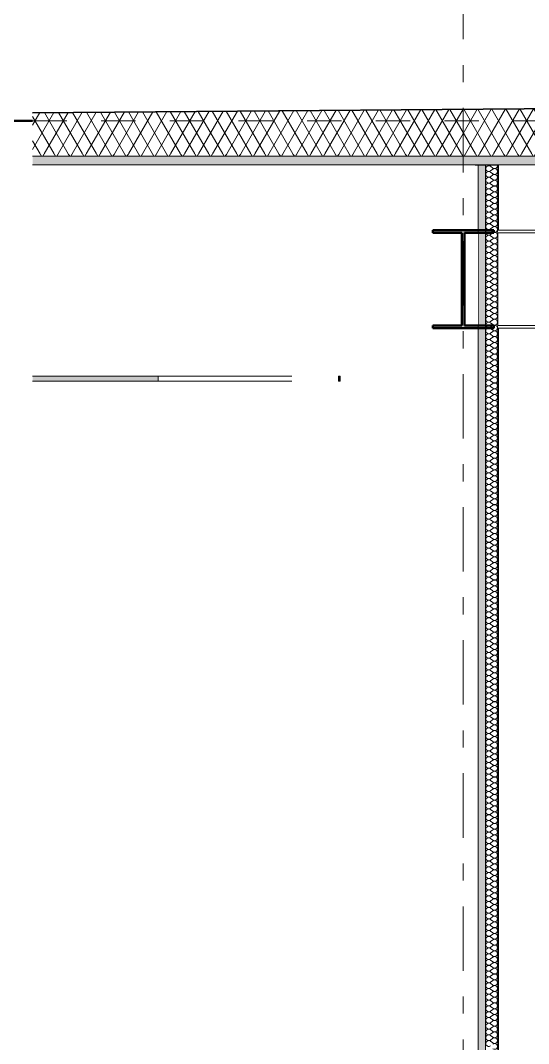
# Model space of a CAD drawing. Header units: millimetres. Extents: x -46868 to 156519, y -87156 to 18123.
# Drawn here: x 120285 to 122374, y -74298 to -70094 of the extents above; entities that cross this region are included whole.
import ezdxf
from ezdxf.enums import TextEntityAlignment as Align

# ---------------------------------------------------------------- set-up
doc = ezdxf.new("R2010")
doc.units = ezdxf.units.MM
doc.header["$MEASUREMENT"] = 0
for name, pattern in [('Dashed', [2822.222233, 1411.111116, -1411.111116]), ('Double Dashed', [546.805537, 264.583325, -105.833328, 70.555556, -105.833328]), ('Wipeout_Contour', [1000, 0, -1000])]:
    doc.linetypes.add(name, pattern=pattern)
for name, color, linetype, lineweight, true_color in [('0_Pen_No__105', 7, 'Continuous', 15, 0xa6a6a6), ('0_Pen_No__25', 7, 'Continuous', 50, 0x2a2a2a), ('A-20-M_Roof_Pen_No__53', 7, 'Continuous', 35, 0x444444), ('BEAM.IFC Import_Pen_No__104', 7, 'Continuous', 15, 0xa6a6a6), ('BEAM.IFC Import_Pen_No__24', 7, 'Continuous', 50, 0x2a2a2a), ('New_A-15-MG_Structural_Grid_Phase_2_Pen_No__222', 7, 'Continuous', 13, 0x65af33), ('New_A-20-M_Ceiling_Pen_No__107', 7, 'Continuous', 15, 0xa6a6a6), ('New_A-20-M_Roof_Pen_No__149', 7, 'Continuous', 0, 0x2a2a2a), ('New_A-20-M_Roof_Pen_No__81', 7, 'Continuous', 20, 0x6a6a6a), ('New_A-25-M_Wall_Int_Pen_No__107', 7, 'Continuous', 15, 0xa6a6a6), ('New_A-25-M_Wall_Int_Pen_No__81', 7, 'Continuous', 20, 0x6a6a6a)]:
    doc.layers.add(name, color=color, linetype=linetype, lineweight=lineweight, true_color=true_color)
for name, color, linetype, lineweight in [('0_Pen_No__85', 8, 'Continuous', 20), ('A-20-M_Roof_Pen_No__85', 8, 'Continuous', 20), ('BEAM.IFC Import_Pen_No__4', 7, 'Continuous', 20), ('New_A-20-M_Ceiling_Pen_No__1', 7, 'Continuous', 13), ('New_A-20-M_Ceiling_Pen_No__89', 8, 'Continuous', 20), ('New_A-20-M_Roof_Pen_No__4', 7, 'Continuous', 20), ('New_A-20-M_Roof_Pen_No__85', 8, 'Continuous', 20), ('New_A-25-M_Wall_Int_Pen_No__1', 7, 'Continuous', 13), ('New_A-25-M_Wall_Int_Pen_No__150', 7, 'Continuous', 0), ('New_A-25-M_Wall_Int_Pen_No__87', 8, 'Continuous', 20)]:
    doc.layers.add(name, color=color, linetype=linetype, lineweight=lineweight)
for name, color, linetype in [('A-20-M_Roof', 7, 'Continuous'), ('BEAM.IFC Import', 7, 'Continuous'), ('New_A-15-MG_Structural_Grid_Phase_2', 7, 'Continuous'), ('New_A-20-M_Ceiling', 7, 'Continuous'), ('New_A-20-M_Roof', 7, 'Continuous'), ('New_A-25-M_Wall_Int', 7, 'Continuous')]:
    doc.layers.add(name, color=color, linetype=linetype)
doc.styles.add('GENERATED_STYLE_1', font='')
doc.styles.get('GENERATED_STYLE_1').set_extended_font_data('Swis721 BT')
doc.dimstyles.new('GENERATED_STYLE__8', dxfattribs={"dimtxt": 0.18, "dimasz": 182.4, "dimexe": 0.18, "dimexo": 0.0625, "dimgap": 0.09, "dimtad": 0, "dimtih": 1, "dimtoh": 1, "dimdec": 4, "dimzin": 0, "dimdsep": 46, "dimcen": 0.09, "dimadec": 0, "dimazin": 0, "dimtfac": 1, "dimtdec": 4, "dimtmove": 0, "dimatfit": 3, "dimldrblk": 'ARROWHEAD_5', "dimfxl": 1, "dimtolj": 1, "dimtzin": 0, "dimarcsym": 0})
pattern_1 = [(60, (84174.417, -82656.037), (-43.30127, 25), []), (120, (84174.417, -82656.037), (43.30127, 25), [])]

# ---------------------------------------------------------------- blocks, each defined once
blk = doc.blocks.new('*X29', base_point=(84174.4, -82656))
at = {"layer": 'New_A-25-M_Wall_Int_Pen_No__150', "linetype": 'Continuous'}
for p, q in [((122218.1, -70688), (122217.7, -70688.3)), ((122227.2, -70700.2), (122217.7, -70693)), ((122227.2, -70704.9), (122217.7, -70712.1)), ((122227.2, -70724), (122217.7, -70716.8)), ((122227.2, -70728.7), (122217.7, -70735.9)), ((122227.2, -70747.8), (122217.7, -70740.7)), ((122227.2, -70752.6), (122217.7, -70759.7)), ((122227.2, -70771.6), (122217.7, -70764.5)), ((122227.2, -70776.4), (122217.7, -70783.5)), ((122227.2, -70795.4), (122217.7, -70788.3)), ((122227.2, -70800.2), (122217.7, -70807.3)), ((122227.2, -70819.2), (122217.7, -70812.1)), ((122227.2, -70824), (122217.7, -70831.1)), ((122227.2, -70843), (122217.7, -70835.9)), ((122227.2, -70847.8), (122217.7, -70854.9)), ((122227.2, -70866.9), (122217.7, -70859.7)), ((122227.2, -70871.6), (122217.7, -70878.8)), ((122227.2, -70890.7), (122217.7, -70883.5)), ((122227.2, -70895.4), (122217.7, -70902.6)), ((122227.2, -70914.5), (122217.7, -70907.3)), ((122227.2, -70919.2), (122217.7, -70926.4)), ((122227.2, -70938.3), (122217.7, -70931.1)), ((122227.2, -70943.1), (122217.7, -70950.2)), ((122227.2, -70962.1), (122217.7, -70955)), ((122227.2, -70966.9), (122217.7, -70974)), ((122227.2, -70985.9), (122217.7, -70978.8)), ((122227.2, -70990.7), (122217.7, -70997.8)), ((122227.2, -71009.7), (122217.7, -71002.6)), ((122227.2, -71014.5), (122217.7, -71021.6)), ((122227.2, -71033.5), (122217.7, -71026.4)), ((122227.2, -71038.3), (122217.7, -71045.4)), ((122227.2, -71057.3), (122217.7, -71050.2)), ((122227.2, -71062.1), (122217.7, -71069.3)), ((122227.2, -71081.2), (122217.7, -71074)), ((122227.2, -71085.9), (122217.7, -71093.1)), ((122227.2, -71105), (122217.7, -71097.8)), ((122227.2, -71109.7), (122217.7, -71116.9)), ((122227.2, -71128.8), (122217.7, -71121.6)), ((122227.2, -71133.5), (122217.7, -71140.7)), ((122227.2, -71152.6), (122217.7, -71145.5)), ((122227.2, -71157.4), (122217.7, -71164.5)), ((122227.2, -71176.4), (122217.7, -71169.3)), ((122227.2, -71181.2), (122217.7, -71188.3)), ((122227.2, -71200.2), (122217.7, -71193.1)), ((122227.2, -71205), (122217.7, -71212.1)), ((122227.2, -71224), (122217.7, -71216.9)), ((122227.2, -71228.8), (122217.7, -71235.9)), ((122227.2, -71247.8), (122217.7, -71240.7)), ((122227.2, -71252.6), (122217.7, -71259.7)), ((122227.2, -71271.7), (122217.7, -71264.5)), ((122227.2, -71276.4), (122217.7, -71283.6)), ((122227.2, -71295.5), (122217.7, -71288.3)), ((122227.2, -71300.2), (122217.7, -71307.4)), ((122227.2, -71319.3), (122217.7, -71312.1)), ((122227.2, -71324), (122217.7, -71331.2)), ((122227.2, -71343.1), (122217.7, -71335.9)), ((122227.2, -71347.9), (122217.7, -71355)), ((122227.2, -71366.9), (122217.7, -71359.8)), ((122227.2, -71371.7), (122217.7, -71378.8)), ((122227.2, -71390.7), (122217.7, -71383.6)), ((122227.2, -71395.5), (122217.7, -71402.6)), ((122227.2, -71414.5), (122217.7, -71407.4)), ((122227.2, -71419.3), (122217.7, -71426.4)), ((122227.2, -71438.3), (122217.7, -71431.2)), ((122227.2, -71443.1), (122217.7, -71450.2)), ((122227.2, -71462.1), (122217.7, -71455)), ((122227.2, -71466.9), (122217.7, -71474.1)), ((122227.2, -71486), (122217.7, -71478.8)), ((122227.2, -71490.7), (122217.7, -71497.9)), ((122227.2, -71509.8), (122217.7, -71502.6)), ((122227.2, -71514.5), (122217.7, -71521.7)), ((122227.2, -71533.6), (122217.7, -71526.4)), ((122227.2, -71538.3), (122217.7, -71545.5)), ((122227.2, -71557.4), (122217.7, -71550.3)), ((122227.2, -71562.2), (122217.7, -71569.3)), ((122227.2, -71581.2), (122217.7, -71574.1)), ((122227.2, -71586), (122217.7, -71593.1)), ((122227.2, -71605), (122217.7, -71597.9)), ((122227.2, -71609.8), (122217.7, -71616.9)), ((122227.2, -71628.8), (122217.7, -71621.7)), ((122227.2, -71633.6), (122217.7, -71640.7)), ((122227.2, -71652.6), (122217.7, -71645.5)), ((122227.2, -71657.4), (122217.7, -71664.5)), ((122227.2, -71676.5), (122217.7, -71669.3)), ((122227.2, -71681.2), (122217.7, -71688.4)), ((122227.2, -71700.3), (122217.7, -71693.1)), ((122227.2, -71705), (122217.7, -71712.2)), ((122227.2, -71724.1), (122217.7, -71716.9)), ((122227.2, -71728.8), (122217.7, -71736)), ((122227.2, -71747.9), (122217.7, -71740.7)), ((122227.2, -71752.7), (122217.7, -71759.8)), ((122227.2, -71771.7), (122217.7, -71764.6)), ((122227.2, -71776.5), (122217.7, -71783.6)), ((122227.2, -71795.5), (122217.7, -71788.4)), ((122227.2, -71800.3), (122217.7, -71807.4)), ((122227.2, -71819.3), (122217.7, -71812.2)), ((122227.2, -71824.1), (122217.7, -71831.2)), ((122227.2, -71843.1), (122217.7, -71836)), ((122227.2, -71847.9), (122217.7, -71855)), ((122227.2, -71866.9), (122217.7, -71859.8)), ((122227.2, -71871.7), (122217.7, -71878.9)), ((122227.2, -71890.8), (122217.7, -71883.6)), ((122227.2, -71895.5), (122217.7, -71902.7)), ((122227.2, -71914.6), (122217.7, -71907.4)), ((122227.2, -71919.3), (122217.7, -71926.5)), ((122227.2, -71938.4), (122217.7, -71931.2)), ((122227.2, -71943.1), (122217.7, -71950.3)), ((122227.2, -71962.2), (122217.7, -71955.1)), ((122227.2, -71967), (122217.7, -71974.1)), ((122227.2, -71986), (122217.7, -71978.9)), ((122227.2, -71990.8), (122217.7, -71997.9)), ((122227.2, -72009.8), (122217.7, -72002.7)), ((122227.2, -72014.6), (122217.7, -72021.7)), ((122227.2, -72033.6), (122217.7, -72026.5)), ((122227.2, -72038.4), (122217.7, -72045.5)), ((122227.2, -72057.4), (122217.7, -72050.3)), ((122227.2, -72062.2), (122217.7, -72069.3)), ((122227.2, -72081.3), (122217.7, -72074.1)), ((122227.2, -72086), (122217.7, -72093.2)), ((122227.2, -72105.1), (122217.7, -72097.9)), ((122227.2, -72109.8), (122217.7, -72117)), ((122227.2, -72128.9), (122217.7, -72121.7)), ((122227.2, -72133.6), (122217.7, -72140.8)), ((122227.2, -72152.7), (122217.7, -72145.5)), ((122227.2, -72157.5), (122217.7, -72164.6)), ((122227.2, -72176.5), (122217.7, -72169.4)), ((122227.2, -72181.3), (122217.7, -72188.4)), ((122227.2, -72200.3), (122217.7, -72193.2)), ((122227.2, -72205.1), (122217.7, -72212.2)), ((122227.2, -72224.1), (122217.7, -72217)), ((122227.2, -72228.9), (122217.7, -72236)), ((122227.2, -72247.9), (122217.7, -72240.8)), ((122227.2, -72252.7), (122217.7, -72259.8)), ((122227.2, -72271.7), (122217.7, -72264.6)), ((122227.2, -72276.5), (122217.7, -72283.7)), ((122227.2, -72295.6), (122217.7, -72288.4)), ((122227.2, -72300.3), (122217.7, -72307.5)), ((122227.2, -72319.4), (122217.7, -72312.2)), ((122227.2, -72324.1), (122217.7, -72331.3)), ((122227.2, -72343.2), (122217.7, -72336)), ((122227.2, -72347.9), (122217.7, -72355.1)), ((122227.2, -72367), (122217.7, -72359.9)), ((122227.2, -72371.8), (122217.7, -72378.9)), ((122227.2, -72390.8), (122217.7, -72383.7)), ((122227.2, -72395.6), (122217.7, -72402.7)), ((122227.2, -72414.6), (122217.7, -72407.5)), ((122227.2, -72419.4), (122217.7, -72426.5)), ((122227.2, -72438.4), (122217.7, -72431.3)), ((122227.2, -72443.2), (122217.7, -72450.3)), ((122227.2, -72462.2), (122217.7, -72455.1)), ((122227.2, -72467), (122217.7, -72474.1)), ((122227.2, -72486.1), (122217.7, -72478.9)), ((122227.2, -72490.8), (122217.7, -72498)), ((122227.2, -72509.9), (122217.7, -72502.7)), ((122227.2, -72514.6), (122217.7, -72521.8)), ((122227.2, -72533.7), (122217.7, -72526.5)), ((122227.2, -72538.4), (122217.7, -72545.6)), ((122227.2, -72557.5), (122217.7, -72550.3)), ((122227.2, -72562.3), (122217.7, -72569.4)), ((122227.2, -72581.3), (122217.7, -72574.2)), ((122227.2, -72586.1), (122217.7, -72593.2)), ((122227.2, -72605.1), (122217.7, -72598)), ((122227.2, -72609.9), (122217.7, -72617)), ((122227.2, -72628.9), (122217.7, -72621.8)), ((122227.2, -72633.7), (122217.7, -72640.8)), ((122227.2, -72652.7), (122217.7, -72645.6)), ((122227.2, -72657.5), (122217.7, -72664.6)), ((122227.2, -72676.5), (122217.7, -72669.4)), ((122227.2, -72681.3), (122217.7, -72688.5)), ((122227.2, -72700.4), (122217.7, -72693.2)), ((122227.2, -72705.1), (122217.7, -72712.3)), ((122227.2, -72724.2), (122217.7, -72717)), ((122227.2, -72728.9), (122217.7, -72736.1)), ((122227.2, -72748), (122217.7, -72740.8)), ((122227.2, -72752.7), (122217.7, -72759.9)), ((122227.2, -72771.8), (122217.7, -72764.6)), ((122227.2, -72776.6), (122217.7, -72783.7)), ((122227.2, -72795.6), (122217.7, -72788.5)), ((122227.2, -72800.4), (122217.7, -72807.5)), ((122227.2, -72819.4), (122217.7, -72812.3)), ((122227.2, -72824.2), (122217.7, -72831.3)), ((122227.2, -72843.2), (122217.7, -72836.1)), ((122227.2, -72848), (122217.7, -72855.1)), ((122227.2, -72867), (122217.7, -72859.9)), ((122227.2, -72871.8), (122217.7, -72878.9)), ((122227.2, -72890.9), (122217.7, -72883.7)), ((122227.2, -72895.6), (122217.7, -72902.8)), ((122227.2, -72914.7), (122217.7, -72907.5)), ((122227.2, -72919.4), (122217.7, -72926.6)), ((122227.2, -72938.5), (122217.7, -72931.3)), ((122227.2, -72943.2), (122217.7, -72950.4)), ((122227.2, -72962.3), (122217.7, -72955.1)), ((122227.2, -72967), (122217.7, -72974.2)), ((122227.2, -72986.1), (122217.7, -72979)), ((122227.2, -72990.9), (122217.7, -72998)), ((122227.2, -73009.9), (122217.7, -73002.8)), ((122227.2, -73014.7), (122217.7, -73021.8)), ((122227.2, -73033.7), (122217.7, -73026.6)), ((122227.2, -73038.5), (122217.7, -73045.6)), ((122227.2, -73057.5), (122217.7, -73050.4)), ((122227.2, -73062.3), (122217.7, -73069.4)), ((122227.2, -73081.3), (122217.7, -73074.2)), ((122227.2, -73086.1), (122217.7, -73093.3)), ((122227.2, -73105.2), (122217.7, -73098)), ((122227.2, -73109.9), (122217.7, -73117.1)), ((122227.2, -73129), (122217.7, -73121.8)), ((122227.2, -73133.7), (122217.7, -73140.9)), ((122227.2, -73152.8), (122217.7, -73145.6)), ((122227.2, -73157.5), (122217.7, -73164.7)), ((122227.2, -73176.6), (122217.7, -73169.4)), ((122227.2, -73181.4), (122217.7, -73188.5)), ((122227.2, -73200.4), (122217.7, -73193.3)), ((122227.2, -73205.2), (122217.7, -73212.3)), ((122227.2, -73224.2), (122217.7, -73217.1)), ((122227.2, -73229), (122217.7, -73236.1)), ((122227.2, -73248), (122217.7, -73240.9)), ((122227.2, -73252.8), (122217.7, -73259.9)), ((122227.2, -73271.8), (122217.7, -73264.7)), ((122227.2, -73276.6), (122217.7, -73283.7)), ((122227.2, -73295.7), (122217.7, -73288.5)), ((122227.2, -73300.4), (122217.7, -73307.6)), ((122227.2, -73319.5), (122217.7, -73312.3)), ((122227.2, -73324.2), (122217.7, -73331.4)), ((122227.2, -73343.3), (122217.7, -73336.1)), ((122227.2, -73348), (122217.7, -73355.2)), ((122227.2, -73367.1), (122217.7, -73359.9)), ((122227.2, -73371.8), (122217.7, -73379)), ((122227.2, -73390.9), (122217.7, -73383.8)), ((122227.2, -73395.7), (122217.7, -73402.8)), ((122227.2, -73414.7), (122217.7, -73407.6)), ((122227.2, -73419.5), (122217.7, -73426.6)), ((122227.2, -73438.5), (122217.7, -73431.4)), ((122227.2, -73443.3), (122217.7, -73450.4)), ((122227.2, -73462.3), (122217.7, -73455.2)), ((122227.2, -73467.1), (122217.7, -73474.2)), ((122227.2, -73486.1), (122217.7, -73479)), ((122227.2, -73490.9), (122217.7, -73498.1)), ((122227.2, -73510), (122217.7, -73502.8)), ((122227.2, -73514.7), (122217.7, -73521.9)), ((122227.2, -73533.8), (122217.7, -73526.6)), ((122227.2, -73538.5), (122217.7, -73545.7)), ((122227.2, -73557.6), (122217.7, -73550.4)), ((122227.2, -73562.3), (122217.7, -73569.5)), ((122227.2, -73581.4), (122217.7, -73574.2)), ((122227.2, -73586.2), (122217.7, -73593.3)), ((122227.2, -73605.2), (122217.7, -73598.1)), ((122227.2, -73610), (122217.7, -73617.1)), ((122227.2, -73629), (122217.7, -73621.9)), ((122227.2, -73633.8), (122217.7, -73640.9)), ((122227.2, -73652.8), (122217.7, -73645.7)), ((122227.2, -73657.6), (122217.7, -73664.7)), ((122227.2, -73676.6), (122217.7, -73669.5)), ((122227.2, -73681.4), (122217.7, -73688.5)), ((122227.2, -73700.5), (122217.7, -73693.3)), ((122227.2, -73705.2), (122217.7, -73712.4)), ((122227.2, -73724.3), (122217.7, -73717.1)), ((122227.2, -73729), (122217.7, -73736.2)), ((122227.2, -73748.1), (122217.7, -73740.9)), ((122227.2, -73752.8), (122217.7, -73760)), ((122227.2, -73771.9), (122217.7, -73764.7)), ((122227.2, -73776.6), (122217.7, -73783.8)), ((122227.2, -73795.7), (122217.7, -73788.6)), ((122227.2, -73800.5), (122217.7, -73807.6)), ((122227.2, -73819.5), (122217.7, -73812.4)), ((122227.2, -73824.3), (122217.7, -73831.4)), ((122227.2, -73843.3), (122217.7, -73836.2)), ((122227.2, -73848.1), (122217.7, -73855.2)), ((122227.2, -73867.1), (122217.7, -73860)), ((122227.2, -73871.9), (122217.7, -73879)), ((122227.2, -73890.9), (122217.7, -73883.8)), ((122227.2, -73895.7), (122217.7, -73902.8)), ((122227.2, -73914.8), (122217.7, -73907.6)), ((122227.2, -73919.5), (122217.7, -73926.7)), ((122227.2, -73938.6), (122217.7, -73931.4)), ((122227.2, -73943.3), (122217.7, -73950.5)), ((122227.2, -73962.4), (122217.7, -73955.2)), ((122227.2, -73967.1), (122217.7, -73974.3)), ((122227.2, -73986.2), (122217.7, -73979)), ((122227.2, -73991), (122217.7, -73998.1)), ((122227.2, -74010), (122217.7, -74002.9)), ((122227.2, -74014.8), (122217.7, -74021.9)), ((122227.2, -74033.8), (122217.7, -74026.7)), ((122227.2, -74038.6), (122217.7, -74045.7)), ((122227.2, -74057.6), (122217.7, -74050.5)), ((122227.2, -74062.4), (122217.7, -74069.5)), ((122227.2, -74081.4), (122217.7, -74074.3)), ((122227.2, -74086.2), (122217.7, -74093.3)), ((122227.2, -74105.2), (122217.7, -74098.1)), ((122227.2, -74110), (122217.7, -74117.2)), ((122227.2, -74129.1), (122217.7, -74121.9)), ((122227.2, -74133.8), (122217.7, -74141)), ((122227.2, -74152.9), (122217.7, -74145.7)), ((122227.2, -74157.6), (122217.7, -74164.8)), ((122227.2, -74176.7), (122217.7, -74169.5)), ((122227.2, -74181.4), (122217.7, -74188.6)), ((122227.2, -74200.5), (122217.7, -74193.4)), ((122227.2, -74205.3), (122217.7, -74212.4)), ((122227.2, -74224.3), (122217.7, -74217.2)), ((122227.2, -74229.1), (122217.7, -74236.2)), ((122227.2, -74248.1), (122217.7, -74241)), ((122227.2, -74252.9), (122217.7, -74260)), ((122227.2, -74271.9), (122217.7, -74264.8)), ((122227.2, -74276.7), (122217.7, -74283.8)), ((122227.2, -74295.7), (122217.7, -74288.6))]:
    blk.add_line(p, q, dxfattribs=at)
for centre, start, end in [((122210.5, -70702.6), 53.1301, 180), ((122210.5, -70702.6), 180, 306.8699), ((122210.5, -70726.4), 53.1301, 180), ((122210.5, -70678.7), 230.8336, 306.8699), ((122234.4, -70690.6), 233.1301, 12.9844), ((122234.4, -70714.5), 233.1301, 126.8699), ((122210.5, -70726.4), 180, 306.8699), ((122210.5, -70750.2), 53.1301, 180), ((122210.5, -70750.2), 180, 306.8699), ((122234.4, -70738.3), 233.1301, 126.8699), ((122234.4, -70762.1), 233.1301, 126.8699), ((122210.5, -70774), 53.1301, 180), ((122210.5, -70774), 180, 306.8699), ((122210.5, -70797.8), 53.1301, 180), ((122210.5, -70797.8), 180, 306.8699), ((122234.4, -70785.9), 233.1301, 126.8699), ((122234.4, -70809.7), 233.1301, 126.8699), ((122210.5, -70821.6), 53.1301, 180), ((122210.5, -70821.6), 180, 306.8699), ((122210.5, -70845.4), 53.1301, 180), ((122234.4, -70833.5), 233.1301, 126.8699), ((122210.5, -70845.4), 180, 306.8699), ((122210.5, -70869.2), 53.1301, 180), ((122210.5, -70869.2), 180, 306.8699), ((122210.5, -70893), 53.1301, 180), ((122234.4, -70857.3), 233.1301, 126.8699), ((122234.4, -70881.1), 233.1301, 126.8699), ((122210.5, -70893), 180, 306.8699), ((122210.5, -70916.9), 53.1301, 180), ((122210.5, -70916.9), 180, 306.8699), ((122234.4, -70905), 233.1301, 126.8699), ((122234.4, -70928.8), 233.1301, 126.8699), ((122210.5, -70940.7), 53.1301, 180), ((122210.5, -70940.7), 180, 306.8699), ((122210.5, -70964.5), 53.1301, 180), ((122210.5, -70964.5), 180, 306.8699), ((122234.4, -70952.6), 233.1301, 126.8699), ((122234.4, -70976.4), 233.1301, 126.8699), ((122210.5, -70988.3), 53.1301, 180), ((122210.5, -70988.3), 180, 306.8699), ((122210.5, -71012.1), 53.1301, 180), ((122234.4, -71000.2), 233.1301, 126.8699), ((122210.5, -71012.1), 180, 306.8699), ((122210.5, -71035.9), 53.1301, 180), ((122210.5, -71035.9), 180, 306.8699), ((122210.5, -71059.7), 53.1301, 180), ((122234.4, -71024), 233.1301, 126.8699), ((122234.4, -71047.8), 233.1301, 126.8699), ((122210.5, -71059.7), 180, 306.8699), ((122210.5, -71083.5), 53.1301, 180), ((122210.5, -71083.5), 180, 306.8699), ((122210.5, -71107.4), 53.1301, 180), ((122234.4, -71071.6), 233.1301, 126.8699), ((122234.4, -71095.4), 233.1301, 126.8699), ((122210.5, -71107.4), 180, 306.8699), ((122210.5, -71131.2), 53.1301, 180), ((122210.5, -71131.2), 180, 306.8699), ((122234.4, -71119.3), 233.1301, 126.8699), ((122234.4, -71143.1), 233.1301, 126.8699), ((122210.5, -71155), 53.1301, 180), ((122210.5, -71155), 180, 306.8699), ((122210.5, -71178.8), 53.1301, 180), ((122210.5, -71178.8), 180, 306.8699), ((122234.4, -71166.9), 233.1301, 126.8699), ((122234.4, -71190.7), 233.1301, 126.8699), ((122210.5, -71202.6), 53.1301, 180), ((122210.5, -71202.6), 180, 306.8699), ((122210.5, -71226.4), 53.1301, 180), ((122234.4, -71214.5), 233.1301, 126.8699), ((122210.5, -71226.4), 180, 306.8699), ((122210.5, -71250.2), 53.1301, 180), ((122210.5, -71250.2), 180, 306.8699), ((122210.5, -71274), 53.1301, 180), ((122234.4, -71238.3), 233.1301, 126.8699), ((122234.4, -71262.1), 233.1301, 126.8699), ((122210.5, -71274), 180, 306.8699), ((122210.5, -71297.8), 53.1301, 180), ((122210.5, -71297.8), 180, 306.8699), ((122234.4, -71285.9), 233.1301, 126.8699), ((122234.4, -71309.8), 233.1301, 126.8699), ((122210.5, -71321.7), 53.1301, 180), ((122210.5, -71321.7), 180, 306.8699), ((122210.5, -71345.5), 53.1301, 180), ((122210.5, -71345.5), 180, 306.8699), ((122234.4, -71333.6), 233.1301, 126.8699), ((122234.4, -71357.4), 233.1301, 126.8699), ((122210.5, -71369.3), 53.1301, 180), ((122210.5, -71369.3), 180, 306.8699), ((122210.5, -71393.1), 53.1301, 180), ((122234.4, -71381.2), 233.1301, 126.8699), ((122210.5, -71393.1), 180, 306.8699), ((122210.5, -71416.9), 53.1301, 180), ((122210.5, -71416.9), 180, 306.8699), ((122210.5, -71440.7), 53.1301, 180), ((122234.4, -71405), 233.1301, 126.8699), ((122234.4, -71428.8), 233.1301, 126.8699), ((122210.5, -71440.7), 180, 306.8699), ((122210.5, -71464.5), 53.1301, 180), ((122210.5, -71464.5), 180, 306.8699), ((122234.4, -71452.6), 233.1301, 126.8699), ((122234.4, -71476.4), 233.1301, 126.8699), ((122210.5, -71488.3), 53.1301, 180), ((122210.5, -71488.3), 180, 306.8699), ((122210.5, -71512.2), 53.1301, 180), ((122210.5, -71512.2), 180, 306.8699), ((122234.4, -71500.2), 233.1301, 126.8699), ((122234.4, -71524.1), 233.1301, 126.8699), ((122210.5, -71536), 53.1301, 180), ((122210.5, -71536), 180, 306.8699), ((122210.5, -71559.8), 53.1301, 180), ((122234.4, -71547.9), 233.1301, 126.8699), ((122210.5, -71559.8), 180, 306.8699), ((122210.5, -71583.6), 53.1301, 180), ((122210.5, -71583.6), 180, 306.8699), ((122210.5, -71607.4), 53.1301, 180), ((122234.4, -71571.7), 233.1301, 126.8699), ((122234.4, -71595.5), 233.1301, 126.8699), ((122210.5, -71607.4), 180, 306.8699), ((122210.5, -71631.2), 53.1301, 180), ((122210.5, -71631.2), 180, 306.8699), ((122234.4, -71619.3), 233.1301, 126.8699), ((122234.4, -71643.1), 233.1301, 126.8699), ((122210.5, -71655), 53.1301, 180), ((122210.5, -71655), 180, 306.8699), ((122210.5, -71678.8), 53.1301, 180), ((122210.5, -71678.8), 180, 306.8699), ((122234.4, -71666.9), 233.1301, 126.8699), ((122234.4, -71690.7), 233.1301, 126.8699), ((122210.5, -71702.6), 53.1301, 180), ((122210.5, -71702.6), 180, 306.8699), ((122210.5, -71726.5), 53.1301, 180), ((122210.5, -71726.5), 180, 306.8699), ((122234.4, -71714.6), 233.1301, 126.8699), ((122234.4, -71738.4), 233.1301, 126.8699), ((122210.5, -71750.3), 53.1301, 180), ((122210.5, -71750.3), 180, 306.8699), ((122210.5, -71774.1), 53.1301, 180), ((122234.4, -71762.2), 233.1301, 126.8699), ((122210.5, -71774.1), 180, 306.8699), ((122210.5, -71797.9), 53.1301, 180), ((122210.5, -71797.9), 180, 306.8699), ((122210.5, -71821.7), 53.1301, 180), ((122234.4, -71786), 233.1301, 126.8699), ((122234.4, -71809.8), 233.1301, 126.8699), ((122210.5, -71821.7), 180, 306.8699), ((122210.5, -71845.5), 53.1301, 180), ((122210.5, -71845.5), 180, 306.8699), ((122234.4, -71833.6), 233.1301, 126.8699), ((122234.4, -71857.4), 233.1301, 126.8699), ((122210.5, -71869.3), 53.1301, 180), ((122210.5, -71869.3), 180, 306.8699), ((122210.5, -71893.1), 53.1301, 180), ((122210.5, -71893.1), 180, 306.8699), ((122234.4, -71881.2), 233.1301, 126.8699), ((122234.4, -71905), 233.1301, 126.8699), ((122210.5, -71917), 53.1301, 180), ((122210.5, -71917), 180, 306.8699), ((122210.5, -71940.8), 53.1301, 180), ((122234.4, -71928.9), 233.1301, 126.8699), ((122210.5, -71940.8), 180, 306.8699), ((122210.5, -71964.6), 53.1301, 180), ((122210.5, -71964.6), 180, 306.8699), ((122210.5, -71988.4), 53.1301, 180), ((122234.4, -71952.7), 233.1301, 126.8699), ((122234.4, -71976.5), 233.1301, 126.8699), ((122210.5, -71988.4), 180, 306.8699), ((122210.5, -72012.2), 53.1301, 180), ((122210.5, -72012.2), 180, 306.8699), ((122234.4, -72000.3), 233.1301, 126.8699), ((122234.4, -72024.1), 233.1301, 126.8699), ((122210.5, -72036), 53.1301, 180), ((122210.5, -72036), 180, 306.8699), ((122210.5, -72059.8), 53.1301, 180), ((122210.5, -72059.8), 180, 306.8699), ((122234.4, -72047.9), 233.1301, 126.8699), ((122234.4, -72071.7), 233.1301, 126.8699), ((122210.5, -72083.6), 53.1301, 180), ((122210.5, -72083.6), 180, 306.8699), ((122210.5, -72107.4), 53.1301, 180), ((122234.4, -72095.5), 233.1301, 126.8699), ((122210.5, -72107.4), 180, 306.8699), ((122210.5, -72131.3), 53.1301, 180), ((122210.5, -72131.3), 180, 306.8699), ((122210.5, -72155.1), 53.1301, 180), ((122234.4, -72119.4), 233.1301, 126.8699), ((122234.4, -72143.2), 233.1301, 126.8699), ((122210.5, -72155.1), 180, 306.8699), ((122210.5, -72178.9), 53.1301, 180), ((122210.5, -72178.9), 180, 306.8699), ((122234.4, -72167), 233.1301, 126.8699), ((122234.4, -72190.8), 233.1301, 126.8699), ((122210.5, -72202.7), 53.1301, 180), ((122210.5, -72202.7), 180, 306.8699), ((122210.5, -72226.5), 53.1301, 180), ((122210.5, -72226.5), 180, 306.8699), ((122234.4, -72214.6), 233.1301, 126.8699), ((122234.4, -72238.4), 233.1301, 126.8699), ((122210.5, -72250.3), 53.1301, 180), ((122210.5, -72250.3), 180, 306.8699), ((122210.5, -72274.1), 53.1301, 180), ((122234.4, -72262.2), 233.1301, 126.8699), ((122210.5, -72274.1), 180, 306.8699), ((122210.5, -72297.9), 53.1301, 180), ((122210.5, -72297.9), 180, 306.8699), ((122210.5, -72321.8), 53.1301, 180), ((122234.4, -72286), 233.1301, 126.8699), ((122234.4, -72309.8), 233.1301, 126.8699), ((122210.5, -72321.8), 180, 306.8699), ((122210.5, -72345.6), 53.1301, 180), ((122210.5, -72345.6), 180, 306.8699), ((122234.4, -72333.7), 233.1301, 126.8699), ((122234.4, -72357.5), 233.1301, 126.8699), ((122210.5, -72369.4), 53.1301, 180), ((122210.5, -72369.4), 180, 306.8699), ((122210.5, -72393.2), 53.1301, 180), ((122210.5, -72393.2), 180, 306.8699), ((122234.4, -72381.3), 233.1301, 126.8699), ((122234.4, -72405.1), 233.1301, 126.8699), ((122210.5, -72417), 53.1301, 180), ((122210.5, -72417), 180, 306.8699), ((122210.5, -72440.8), 53.1301, 180), ((122210.5, -72440.8), 180, 306.8699), ((122234.4, -72428.9), 233.1301, 126.8699), ((122234.4, -72452.7), 233.1301, 126.8699), ((122210.5, -72464.6), 53.1301, 180), ((122210.5, -72464.6), 180, 306.8699), ((122210.5, -72488.4), 53.1301, 180), ((122234.4, -72476.5), 233.1301, 126.8699), ((122210.5, -72488.4), 180, 306.8699), ((122210.5, -72512.2), 53.1301, 180), ((122210.5, -72512.2), 180, 306.8699), ((122210.5, -72536.1), 53.1301, 180), ((122234.4, -72500.3), 233.1301, 126.8699), ((122234.4, -72524.2), 233.1301, 126.8699), ((122210.5, -72536.1), 180, 306.8699), ((122210.5, -72559.9), 53.1301, 180), ((122210.5, -72559.9), 180, 306.8699), ((122234.4, -72548), 233.1301, 126.8699), ((122234.4, -72571.8), 233.1301, 126.8699), ((122210.5, -72583.7), 53.1301, 180), ((122210.5, -72583.7), 180, 306.8699), ((122210.5, -72607.5), 53.1301, 180), ((122210.5, -72607.5), 180, 306.8699), ((122234.4, -72595.6), 233.1301, 126.8699), ((122234.4, -72619.4), 233.1301, 126.8699), ((122210.5, -72631.3), 53.1301, 180), ((122210.5, -72631.3), 180, 306.8699), ((122210.5, -72655.1), 53.1301, 180), ((122234.4, -72643.2), 233.1301, 126.8699), ((122210.5, -72655.1), 180, 306.8699), ((122210.5, -72678.9), 53.1301, 180), ((122210.5, -72678.9), 180, 306.8699), ((122210.5, -72702.7), 53.1301, 180), ((122234.4, -72667), 233.1301, 126.8699), ((122234.4, -72690.8), 233.1301, 126.8699), ((122210.5, -72702.7), 180, 306.8699), ((122210.5, -72726.6), 53.1301, 180), ((122210.5, -72726.6), 180, 306.8699), ((122234.4, -72714.6), 233.1301, 126.8699), ((122234.4, -72738.5), 233.1301, 126.8699), ((122210.5, -72750.4), 53.1301, 180), ((122210.5, -72750.4), 180, 306.8699), ((122210.5, -72774.2), 53.1301, 180), ((122210.5, -72774.2), 180, 306.8699), ((122234.4, -72762.3), 233.1301, 126.8699), ((122234.4, -72786.1), 233.1301, 126.8699), ((122210.5, -72798), 53.1301, 180), ((122210.5, -72798), 180, 306.8699), ((122210.5, -72821.8), 53.1301, 180), ((122234.4, -72809.9), 233.1301, 126.8699), ((122210.5, -72821.8), 180, 306.8699), ((122210.5, -72845.6), 53.1301, 180), ((122210.5, -72845.6), 180, 306.8699), ((122210.5, -72869.4), 53.1301, 180), ((122234.4, -72833.7), 233.1301, 126.8699), ((122234.4, -72857.5), 233.1301, 126.8699), ((122210.5, -72869.4), 180, 306.8699), ((122210.5, -72893.2), 53.1301, 180), ((122210.5, -72893.2), 180, 306.8699), ((122234.4, -72881.3), 233.1301, 126.8699), ((122234.4, -72905.1), 233.1301, 126.8699), ((122210.5, -72917), 53.1301, 180), ((122210.5, -72917), 180, 306.8699), ((122210.5, -72940.9), 53.1301, 180), ((122210.5, -72940.9), 180, 306.8699), ((122234.4, -72929), 233.1301, 126.8699), ((122234.4, -72952.8), 233.1301, 126.8699), ((122210.5, -72964.7), 53.1301, 180), ((122210.5, -72964.7), 180, 306.8699), ((122210.5, -72988.5), 53.1301, 180), ((122234.4, -72976.6), 233.1301, 126.8699), ((122210.5, -72988.5), 180, 306.8699), ((122210.5, -73012.3), 53.1301, 180), ((122210.5, -73012.3), 180, 306.8699), ((122210.5, -73036.1), 53.1301, 180), ((122234.4, -73000.4), 233.1301, 126.8699), ((122234.4, -73024.2), 233.1301, 126.8699), ((122210.5, -73036.1), 180, 306.8699), ((122210.5, -73059.9), 53.1301, 180), ((122210.5, -73059.9), 180, 306.8699), ((122210.5, -73083.7), 53.1301, 180), ((122234.4, -73048), 233.1301, 126.8699), ((122234.4, -73071.8), 233.1301, 126.8699), ((122210.5, -73083.7), 180, 306.8699), ((122210.5, -73107.5), 53.1301, 180), ((122210.5, -73107.5), 180, 306.8699), ((122234.4, -73095.6), 233.1301, 126.8699), ((122234.4, -73119.4), 233.1301, 126.8699), ((122210.5, -73131.4), 53.1301, 180), ((122210.5, -73131.4), 180, 306.8699), ((122210.5, -73155.2), 53.1301, 180), ((122210.5, -73155.2), 180, 306.8699), ((122234.4, -73143.3), 233.1301, 126.8699), ((122234.4, -73167.1), 233.1301, 126.8699), ((122210.5, -73179), 53.1301, 180), ((122210.5, -73179), 180, 306.8699), ((122210.5, -73202.8), 53.1301, 180), ((122234.4, -73190.9), 233.1301, 126.8699), ((122210.5, -73202.8), 180, 306.8699), ((122210.5, -73226.6), 53.1301, 180), ((122210.5, -73226.6), 180, 306.8699), ((122210.5, -73250.4), 53.1301, 180), ((122234.4, -73214.7), 233.1301, 126.8699), ((122234.4, -73238.5), 233.1301, 126.8699), ((122210.5, -73250.4), 180, 306.8699), ((122210.5, -73274.2), 53.1301, 180), ((122210.5, -73274.2), 180, 306.8699), ((122234.4, -73262.3), 233.1301, 126.8699), ((122234.4, -73286.1), 233.1301, 126.8699), ((122210.5, -73298), 53.1301, 180), ((122210.5, -73298), 180, 306.8699), ((122210.5, -73321.8), 53.1301, 180), ((122210.5, -73321.8), 180, 306.8699), ((122234.4, -73309.9), 233.1301, 126.8699), ((122234.4, -73333.7), 233.1301, 126.8699), ((122210.5, -73345.7), 53.1301, 180), ((122210.5, -73345.7), 180, 306.8699), ((122210.5, -73369.5), 53.1301, 180), ((122234.4, -73357.6), 233.1301, 126.8699), ((122210.5, -73369.5), 180, 306.8699), ((122210.5, -73393.3), 53.1301, 180), ((122210.5, -73393.3), 180, 306.8699), ((122210.5, -73417.1), 53.1301, 180), ((122234.4, -73381.4), 233.1301, 126.8699), ((122234.4, -73405.2), 233.1301, 126.8699), ((122210.5, -73417.1), 180, 306.8699), ((122210.5, -73440.9), 53.1301, 180), ((122210.5, -73440.9), 180, 306.8699), ((122234.4, -73429), 233.1301, 126.8699), ((122234.4, -73452.8), 233.1301, 126.8699), ((122210.5, -73464.7), 53.1301, 180), ((122210.5, -73464.7), 180, 306.8699), ((122210.5, -73488.5), 53.1301, 180), ((122210.5, -73488.5), 180, 306.8699), ((122234.4, -73476.6), 233.1301, 126.8699), ((122234.4, -73500.4), 233.1301, 126.8699), ((122210.5, -73512.3), 53.1301, 180), ((122210.5, -73512.3), 180, 306.8699), ((122210.5, -73536.1), 53.1301, 180), ((122234.4, -73524.2), 233.1301, 126.8699), ((122210.5, -73536.1), 180, 306.8699), ((122210.5, -73560), 53.1301, 180), ((122210.5, -73560), 180, 306.8699), ((122210.5, -73583.8), 53.1301, 180), ((122234.4, -73548.1), 233.1301, 126.8699), ((122234.4, -73571.9), 233.1301, 126.8699), ((122210.5, -73583.8), 180, 306.8699), ((122210.5, -73607.6), 53.1301, 180), ((122210.5, -73607.6), 180, 306.8699), ((122234.4, -73595.7), 233.1301, 126.8699), ((122234.4, -73619.5), 233.1301, 126.8699), ((122210.5, -73631.4), 53.1301, 180), ((122210.5, -73631.4), 180, 306.8699), ((122210.5, -73655.2), 53.1301, 180), ((122210.5, -73655.2), 180, 306.8699), ((122234.4, -73643.3), 233.1301, 126.8699), ((122234.4, -73667.1), 233.1301, 126.8699), ((122210.5, -73679), 53.1301, 180), ((122210.5, -73679), 180, 306.8699), ((122210.5, -73702.8), 53.1301, 180), ((122234.4, -73690.9), 233.1301, 126.8699), ((122210.5, -73702.8), 180, 306.8699), ((122210.5, -73726.6), 53.1301, 180), ((122210.5, -73726.6), 180, 306.8699), ((122210.5, -73750.5), 53.1301, 180), ((122234.4, -73714.7), 233.1301, 126.8699), ((122234.4, -73738.5), 233.1301, 126.8699), ((122210.5, -73750.5), 180, 306.8699), ((122210.5, -73774.3), 53.1301, 180), ((122210.5, -73774.3), 180, 306.8699), ((122210.5, -73798.1), 53.1301, 180), ((122234.4, -73762.4), 233.1301, 126.8699), ((122234.4, -73786.2), 233.1301, 126.8699), ((122210.5, -73798.1), 180, 306.8699), ((122210.5, -73821.9), 53.1301, 180), ((122210.5, -73821.9), 180, 306.8699), ((122234.4, -73810), 233.1301, 126.8699), ((122234.4, -73833.8), 233.1301, 126.8699), ((122210.5, -73845.7), 53.1301, 180), ((122210.5, -73845.7), 180, 306.8699), ((122210.5, -73869.5), 53.1301, 180), ((122210.5, -73869.5), 180, 306.8699), ((122234.4, -73857.6), 233.1301, 126.8699), ((122234.4, -73881.4), 233.1301, 126.8699), ((122210.5, -73893.3), 53.1301, 180), ((122210.5, -73893.3), 180, 306.8699), ((122210.5, -73917.1), 53.1301, 180), ((122234.4, -73905.2), 233.1301, 126.8699), ((122210.5, -73917.1), 180, 306.8699), ((122210.5, -73940.9), 53.1301, 180), ((122210.5, -73940.9), 180, 306.8699), ((122210.5, -73964.8), 53.1301, 180), ((122234.4, -73929), 233.1301, 126.8699), ((122234.4, -73952.9), 233.1301, 126.8699), ((122210.5, -73964.8), 180, 306.8699), ((122210.5, -73988.6), 53.1301, 180), ((122210.5, -73988.6), 180, 306.8699), ((122234.4, -73976.7), 233.1301, 126.8699), ((122234.4, -74000.5), 233.1301, 126.8699), ((122210.5, -74012.4), 53.1301, 180), ((122210.5, -74012.4), 180, 306.8699), ((122210.5, -74036.2), 53.1301, 180), ((122210.5, -74036.2), 180, 306.8699), ((122234.4, -74024.3), 233.1301, 126.8699), ((122234.4, -74048.1), 233.1301, 126.8699), ((122210.5, -74060), 53.1301, 180), ((122210.5, -74060), 180, 306.8699), ((122210.5, -74083.8), 53.1301, 180), ((122234.4, -74071.9), 233.1301, 126.8699), ((122210.5, -74083.8), 180, 306.8699), ((122210.5, -74107.6), 53.1301, 180), ((122210.5, -74107.6), 180, 306.8699), ((122210.5, -74131.4), 53.1301, 180), ((122234.4, -74095.7), 233.1301, 126.8699), ((122234.4, -74119.5), 233.1301, 126.8699), ((122210.5, -74131.4), 180, 306.8699), ((122210.5, -74155.3), 53.1301, 180), ((122210.5, -74155.3), 180, 306.8699), ((122234.4, -74143.3), 233.1301, 126.8699), ((122234.4, -74167.2), 233.1301, 126.8699), ((122210.5, -74179.1), 53.1301, 180), ((122210.5, -74179.1), 180, 306.8699), ((122210.5, -74202.9), 53.1301, 180), ((122210.5, -74202.9), 180, 306.8699), ((122234.4, -74191), 233.1301, 126.8699), ((122234.4, -74214.8), 233.1301, 126.8699), ((122210.5, -74226.7), 53.1301, 180), ((122210.5, -74226.7), 180, 306.8699), ((122210.5, -74250.5), 53.1301, 180), ((122234.4, -74238.6), 233.1301, 126.8699), ((122210.5, -74250.5), 180, 306.8699), ((122210.5, -74274.3), 53.1301, 180), ((122210.5, -74274.3), 180, 306.8699), ((122210.5, -74298.1), 53.1301, 180), ((122234.4, -74262.4), 233.1301, 126.8699), ((122234.4, -74286.2), 233.1301, 126.8699), ((122210.5, -74298.1), 180, 306.8699), ((122234.4, -74310), 233.1301, 126.8699)]:
    blk.add_arc(centre, 11.9, start, end, dxfattribs=at)
blk = doc.blocks.new('Section Elem_3_1', base_point=(84174.4, -82656))
at = {"color": 254, "linetype": 'Wipeout_Contour', "lineweight": 0, "ltscale": 564815.083027}
blk.add_wipeout([(122155, -70688), (122155, -70956), (122162.3, -70956), (122162.3, -70688)], dxfattribs=at).dxf.layer = 'New_A-25-M_Wall_Int'
at = {"color": 254, "linetype": 'Wipeout_Contour', "lineweight": 0, "ltscale": 1709175.96937668}
blk.add_wipeout([(122248.5, -70688), (122248.5, -82656), (122250.6, -82656), (122250.6, -71358.6), (122248.7, -71358.6), (122248.7, -71347.7), (122250.4, -71347.7), (122250.4, -70966.9), (122248.7, -70966.9), (122248.7, -70956), (122250.6, -70956), (122250.6, -70688)], dxfattribs=at).dxf.layer = 'New_A-25-M_Wall_Int'
at = {"color": 254, "linetype": 'Wipeout_Contour', "lineweight": 0, "ltscale": 577937.175858}
blk.add_wipeout([(122162.3, -71358.6), (122155, -71358.6), (122155, -82656), (122162.3, -82656)], dxfattribs=at).dxf.layer = 'New_A-25-M_Wall_Int'
at = {"layer": 'New_A-25-M_Wall_Int_Pen_No__81', "linetype": 'Continuous', "lineweight": 0, "true_color": 0x353535}
blk.add_hatch(color=250, dxfattribs=at).paths.add_polyline_path([(122247.5, -70688), (122247.5, -82656), (122248.5, -82656), (122248.5, -70688)])
at = {"color": 254, "linetype": 'Wipeout_Contour', "lineweight": 0, "ltscale": 564834.849722}
blk.add_wipeout([(122166.4, -70688), (122162.3, -70688), (122162.3, -70956), (122166.4, -70956)], dxfattribs=at).dxf.layer = 'New_A-25-M_Wall_Int'
at = {"color": 254, "linetype": 'Wipeout_Contour', "lineweight": 0, "ltscale": 577956.501977}
blk.add_wipeout([(122162.3, -71358.6), (122162.3, -82656), (122166.4, -82656), (122166.4, -71358.6)], dxfattribs=at).dxf.layer = 'New_A-25-M_Wall_Int'
at = {"layer": 'New_A-25-M_Wall_Int_Pen_No__1', "linetype": 'Continuous'}
blk.add_line((122166.4, -70688), (122166.4, -82656), dxfattribs=at)
at = {"layer": 'New_A-25-M_Wall_Int_Pen_No__87', "linetype": 'Continuous'}
for p, q in [((122162.3, -70688), (122155, -70688)), ((122166.4, -70688), (122162.3, -70688))]:
    blk.add_line(p, q, dxfattribs=at)
at = {"color": 254, "linetype": 'Wipeout_Contour', "lineweight": 0, "ltscale": 577479.152142}
blk.add_wipeout([(122247.5, -70688), (122197.4, -70688), (122197.4, -82656), (122247.5, -82656)], dxfattribs=at).dxf.layer = 'New_A-25-M_Wall_Int'
at = {"layer": 'New_A-25-M_Wall_Int_Pen_No__107', "linetype": 'Continuous'}
for points in [[(122166.4, -70688), (122166.4, -82656), (122181.4, -82656), (122181.4, -70688)], [(122196.4, -70688), (122181.4, -70688), (122181.4, -82656), (122196.4, -82656)]]:
    blk.add_hatch(color=256, dxfattribs=at).paths.add_polyline_path(points)
at = {"layer": 'New_A-25-M_Wall_Int_Pen_No__81', "linetype": 'Continuous', "lineweight": 0, "true_color": 0x353535}
blk.add_hatch(color=250, dxfattribs=at).paths.add_polyline_path([(122197.4, -70688), (122196.4, -70688), (122196.4, -82656), (122197.4, -82656)])
at = {"layer": 'New_A-25-M_Wall_Int_Pen_No__1', "linetype": 'Continuous'}
for p, q in [((122196.4, -70688), (122196.4, -82656)), ((122197.4, -70688), (122197.4, -82656)), ((122247.5, -70688), (122247.5, -82656)), ((122248.5, -70688), (122248.5, -82656))]:
    blk.add_line(p, q, dxfattribs=at)
at = {"layer": 'New_A-25-M_Wall_Int_Pen_No__1', "linetype": 'Continuous', "flags": 128}
blk.add_lwpolyline([(122248.5, -70688), (122247.5, -70688), (122197.4, -70688), (122196.4, -70688), (122181.4, -70688), (122166.4, -70688)], dxfattribs=at)
at = {"layer": 'New_A-25-M_Wall_Int_Pen_No__87', "linetype": 'Continuous'}
for p, q in [((122250.6, -70688), (122248.5, -70688)), ((122250.6, -70688), (122250.6, -70956)), ((122250.6, -71358.6), (122250.6, -82656))]:
    blk.add_line(p, q, dxfattribs=at)
at = {"layer": 'New_A-25-M_Wall_Int', "lineweight": 0}
blk.add_blockref('*X29', (84174.4, -82656), dxfattribs=at)
blk = doc.blocks.new('Section Elem_56_1', base_point=(84174.4, -82656))
at = {"color": 254, "linetype": 'Wipeout_Contour', "lineweight": 0, "ltscale": 562752.61457}
blk.add_wipeout([(120850.7, -71556), (120850.7, -71576), (121400.7, -71576), (121400.7, -71556)], dxfattribs=at).dxf.layer = 'New_A-20-M_Ceiling'
at = {"layer": 'New_A-20-M_Ceiling_Pen_No__107', "linetype": 'Continuous'}
blk.add_hatch(color=256, dxfattribs=at).paths.add_polyline_path([(120335, -71576), (120850.7, -71576), (120850.7, -71556), (120335, -71556)])
at = {"layer": 'New_A-20-M_Ceiling_Pen_No__1', "linetype": 'Continuous'}
for p, q in [((120850.7, -71556), (120335, -71556)), ((120850.7, -71556), (120850.7, -71576)), ((120850.7, -71576), (120335, -71576))]:
    blk.add_line(p, q, dxfattribs=at)
at = {"layer": 'New_A-20-M_Ceiling_Pen_No__89', "linetype": 'Continuous'}
for p, q in [((121400.7, -71556), (120850.7, -71556)), ((121400.7, -71576), (120850.7, -71576))]:
    blk.add_line(p, q, dxfattribs=at)
blk = doc.blocks.new('Section Elem_58_1', base_point=(84174.4, -82656))
at = {"layer": 'New_A-20-M_Roof_Pen_No__4', "linetype": 'Continuous'}
blk.add_line((137286.1, -70687), (120335, -70687), dxfattribs=at)
at = {"color": 254, "linetype": 'Wipeout_Contour', "lineweight": 0, "ltscale": 587874.933101}
blk.add_wipeout([(137286.1, -70652), (137286.1, -70642), (120335, -70642), (120335, -70652)], dxfattribs=at).dxf.layer = 'New_A-20-M_Roof'
at = {"layer": 'New_A-20-M_Roof_Pen_No__81', "linetype": 'Continuous', "lineweight": 0, "true_color": 0x353535}
blk.add_hatch(color=250, dxfattribs=at).paths.add_polyline_path([(120335, -70687), (137286.1, -70687), (137286.1, -70652), (120335, -70652)])
at = {"layer": 'New_A-20-M_Roof_Pen_No__85', "linetype": 'Continuous'}
h = blk.add_hatch(dxfattribs=at)
h.set_pattern_fill('Batt_Insulation_0001', color=256, style=0, pattern_type=2)
h.set_pattern_definition(pattern_1)
h.paths.add_polyline_path([(137286.1, -70652), (137286.1, -70642), (120335, -70642), (120335, -70652)])
at = {"layer": 'New_A-20-M_Roof_Pen_No__149', "linetype": 'Continuous'}
blk.add_line((137286.1, -70652), (120335, -70652), dxfattribs=at)
blk = doc.blocks.new('Section Elem_60_1', base_point=(84174.4, -82656))
at = {"color": 254, "linetype": 'Wipeout_Contour', "lineweight": 0, "ltscale": 564383.22787}
blk.add_wipeout([(121599, -71576), (121599.1, -71576), (121599.1, -71556), (121599, -71556)], dxfattribs=at).dxf.layer = 'New_A-20-M_Ceiling'
at = {"layer": 'New_A-20-M_Ceiling_Pen_No__107', "linetype": 'Continuous'}
blk.add_hatch(color=256, dxfattribs=at).paths.add_polyline_path([(121593.2, -71576), (121599, -71576), (121599, -71556), (121593.2, -71556)])
at = {"layer": 'New_A-20-M_Ceiling_Pen_No__1', "linetype": 'Continuous'}
for p, q in [((121593.2, -71556), (121593.2, -71576)), ((121599, -71556), (121593.2, -71556)), ((121599, -71556), (121599, -71576)), ((121599, -71576), (121593.2, -71576))]:
    blk.add_line(p, q, dxfattribs=at)
at = {"layer": 'New_A-20-M_Ceiling_Pen_No__89', "linetype": 'Continuous'}
for p, q in [((121599.1, -71556), (121599, -71556)), ((121599.1, -71556), (121599.1, -71576)), ((121599.1, -71576), (121599, -71576))]:
    blk.add_line(p, q, dxfattribs=at)
blk = doc.blocks.new('Section Elem_65_1', base_point=(84174.4, -82656))
at = {"color": 254, "linetype": 'Wipeout_Contour', "lineweight": 0, "ltscale": 580000.203232}
blk.add_wipeout([(120335, -70472.9), (133814.1, -70364.2), (132371.1, -70368.7), (120335, -70465.7)], dxfattribs=at).dxf.layer = 'A-20-M_Roof'
at = {"color": 254, "linetype": 'Wipeout_Contour', "lineweight": 0, "ltscale": 733443.328706}
blk.add_wipeout([(120335, -70642), (134246.8, -70642), (134246.8, -70362), (133814.1, -70364.2), (120335, -70472.9)], dxfattribs=at).dxf.layer = 'A-20-M_Roof'
at = {"layer": 'A-20-M_Roof_Pen_No__85', "linetype": 'Continuous'}
h = blk.add_hatch(dxfattribs=at)
h.set_pattern_fill('Batt_Insulation_0001', color=256, style=0, pattern_type=2)
h.set_pattern_definition(pattern_1)
h.paths.add_polyline_path([(120335, -70642), (134246.8, -70642), (134246.8, -70362), (133814.1, -70364.2), (120335, -70472.9)])
at = {"layer": 'A-20-M_Roof_Pen_No__53', "linetype": 'Continuous', "flags": 128}
blk.add_lwpolyline([(134246.8, -70362), (133814.1, -70364.2), (120335, -70472.9)], dxfattribs=at)
blk = doc.blocks.new('Section Elem_134_1', base_point=(84174.4, -82656))
at = {"layer": 'BEAM.IFC Import_Pen_No__24', "linetype": 'Continuous'}
for p, q in [((121980.2, -70956), (121980.2, -70966.9)), ((121980.2, -71347.7), (121980.2, -71358.6))]:
    blk.add_line(p, q, dxfattribs=at)
at = {"color": 254, "linetype": 'Wipeout_Contour', "lineweight": 0, "ltscale": 565420.932409}
blk.add_wipeout([(122111.3, -70966.9), (122111.3, -71347.7), (122166.4, -71347.7), (122166.4, -70966.9)], dxfattribs=at).dxf.layer = 'BEAM.IFC Import'
at = {"color": 254, "linetype": 'Wipeout_Contour', "lineweight": 0, "ltscale": 565702.418796}
blk.add_wipeout([(122419.8, -70956), (122248.7, -70956), (122248.7, -70966.9), (122419.8, -70966.9)], dxfattribs=at).dxf.layer = 'BEAM.IFC Import'
at = {"color": 254, "linetype": 'Wipeout_Contour', "lineweight": 0, "ltscale": 566645.7345}
blk.add_wipeout([(122509.8, -71347.7), (122248.7, -71347.7), (122248.7, -71358.6), (122509.8, -71358.6)], dxfattribs=at).dxf.layer = 'BEAM.IFC Import'
at = {"layer": 'BEAM.IFC Import_Pen_No__24', "linetype": 'Continuous'}
for p, q in [((122100.4, -70966.9), (121980.2, -70966.9)), ((122100.4, -70966.9), (122100.4, -71347.7)), ((122111.3, -70966.9), (122111.3, -71347.7)), ((122100.4, -71347.7), (121980.2, -71347.7))]:
    blk.add_line(p, q, dxfattribs=at)
at = {"color": 254, "linetype": 'Wipeout_Contour', "lineweight": 0, "ltscale": 849272.963796}
blk.add_wipeout([(122250.4, -70966.9), (122250.4, -71347.7), (122509.8, -71347.7), (122509.8, -70981), (122419.8, -70981), (122419.8, -70966.9)], dxfattribs=at).dxf.layer = 'BEAM.IFC Import'
at = {"layer": 'BEAM.IFC Import_Pen_No__104', "linetype": 'Continuous', "lineweight": 0, "true_color": 0x292929}
blk.add_hatch(color=250, dxfattribs=at).paths.add_polyline_path([(122231.5, -71347.7), (122111.3, -71347.7), (122111.3, -70966.9), (122231.5, -70966.9), (122231.5, -70956), (121980.2, -70956), (121980.2, -70966.9), (122100.4, -70966.9), (122100.4, -71347.7), (121980.2, -71347.7), (121980.2, -71358.6), (122231.5, -71358.6)])
at = {"layer": 'BEAM.IFC Import_Pen_No__24', "linetype": 'Continuous'}
for p, q in [((122231.5, -70956), (121980.2, -70956)), ((122231.5, -70966.9), (122111.3, -70966.9)), ((122231.5, -70956), (122231.5, -70966.9)), ((122231.5, -71347.7), (122111.3, -71347.7)), ((122231.5, -71347.7), (122231.5, -71358.6)), ((122231.5, -71358.6), (121980.2, -71358.6))]:
    blk.add_line(p, q, dxfattribs=at)
at = {"layer": 'BEAM.IFC Import_Pen_No__4', "linetype": 'Continuous'}
for p, q in [((122419.8, -70956), (122248.7, -70956)), ((122419.8, -70966.9), (122248.7, -70966.9)), ((122419.8, -70956), (122419.8, -70966.9)), ((122419.8, -70966.9), (122419.8, -70956)), ((122419.8, -70966.9), (122419.8, -70981)), ((122419.8, -70981), (122509.8, -70981)), ((122509.8, -70981), (122509.8, -71347.7)), ((122248.7, -71347.7), (122509.8, -71347.7)), ((122509.8, -71358.6), (122509.8, -71347.7)), ((122509.8, -71347.7), (122509.8, -71358.6)), ((122248.7, -71358.6), (122509.8, -71358.6))]:
    blk.add_line(p, q, dxfattribs=at)
blk = doc.blocks.new('Standard grid marker[4]_1', base_point=(122104.6, -61251.4))
at = {"layer": 'New_A-15-MG_Structural_Grid_Phase_2_Pen_No__222', "linetype": 'Double Dashed'}
blk.add_line((122104.6, -62251.4), (122104.6, -85656), dxfattribs=at)
at = {"layer": 'New_A-15-MG_Structural_Grid_Phase_2_Pen_No__222', "style": 'GENERATED_STYLE_1'}
for tag, p in [('AC_MarkerText_1_0', (122104.6, -60984.4)), ('AC_MarkerText_1_1', (122104.6, -86889))]:
    blk.add_attdef(tag, text='', height=175, rotation=360, dxfattribs=at).set_placement(p, align=Align.MIDDLE_CENTER)
blk = doc.blocks.new('ARROWHEAD_5')
at = {"color": 0, "linetype": 'Continuous', "lineweight": 0}
blk.add_line((0, 0), (-1, 0), dxfattribs=at)
blk.add_solid([(-1, 0.2679), (0, 0), (-1, -0.2679), (-1, 0.2679)], dxfattribs=at)
blk = doc.blocks.new('S-21 Building Section_STORY_MARKER', base_point=(84174.4, -82656))
at = {"layer": '0_Pen_No__105', "linetype": 'Dashed', "ltscale": 0.1}
blk.add_line((120335, -70506), (144760.3, -70506), dxfattribs=at)
at = {"layer": '0_Pen_No__25', "linetype": 'Continuous'}
blk.add_line((120335, -70506), (120235, -70506), dxfattribs=at)

msp = doc.modelspace()

# ---------------------------------------------------------------- block references
at = {"layer": 'New_A-20-M_Ceiling', "lineweight": 0}
for name in ['Section Elem_56_1', 'Section Elem_60_1']:
    msp.add_blockref(name, (84174.4, -82656), dxfattribs=at)
at = {"layer": 'New_A-25-M_Wall_Int', "lineweight": 0}
msp.add_blockref('Section Elem_3_1', (84174.4, -82656), dxfattribs=at)

# ---------------------------------------------------------------- next in the draw order: block references
at = {"layer": 'BEAM.IFC Import', "lineweight": 0}
msp.add_blockref('Section Elem_134_1', (84174.4, -82656), dxfattribs=at)
at = {"layer": 'New_A-20-M_Roof', "lineweight": 0}
msp.add_blockref('Section Elem_58_1', (84174.4, -82656), dxfattribs=at)

# ---------------------------------------------------------------- next in the draw order: leaders
at = {"layer": '0_Pen_No__85', "linetype": 'Continuous', "annotation_type": 0, "has_hookline": 1, "hookline_direction": 1, "text_width": 1309.5}
msp.add_leader([(123744.8, -74173.8), (123318.4, -74654.8), (121830.4, -74654.8)], dimstyle='GENERATED_STYLE__8', dxfattribs=at)

# ---------------------------------------------------------------- next in the draw order: block references
at = {"layer": 'A-20-M_Roof', "lineweight": 0}
msp.add_blockref('Section Elem_65_1', (84174.4, -82656), dxfattribs=at)

# ---------------------------------------------------------------- next in the draw order: block references
at = {"layer": 'New_A-15-MG_Structural_Grid_Phase_2', "color": 8, "linetype": 'Continuous', "lineweight": 15}
msp.add_blockref('Standard grid marker[4]_1', (122104.6, -61251.4), dxfattribs=at)

# ---------------------------------------------------------------- next in the draw order: block references
at = {"linetype": 'Continuous', "lineweight": 0}
msp.add_blockref('S-21 Building Section_STORY_MARKER', (84174.4, -82656), dxfattribs=at)

doc.saveas('drawing.dxf')
